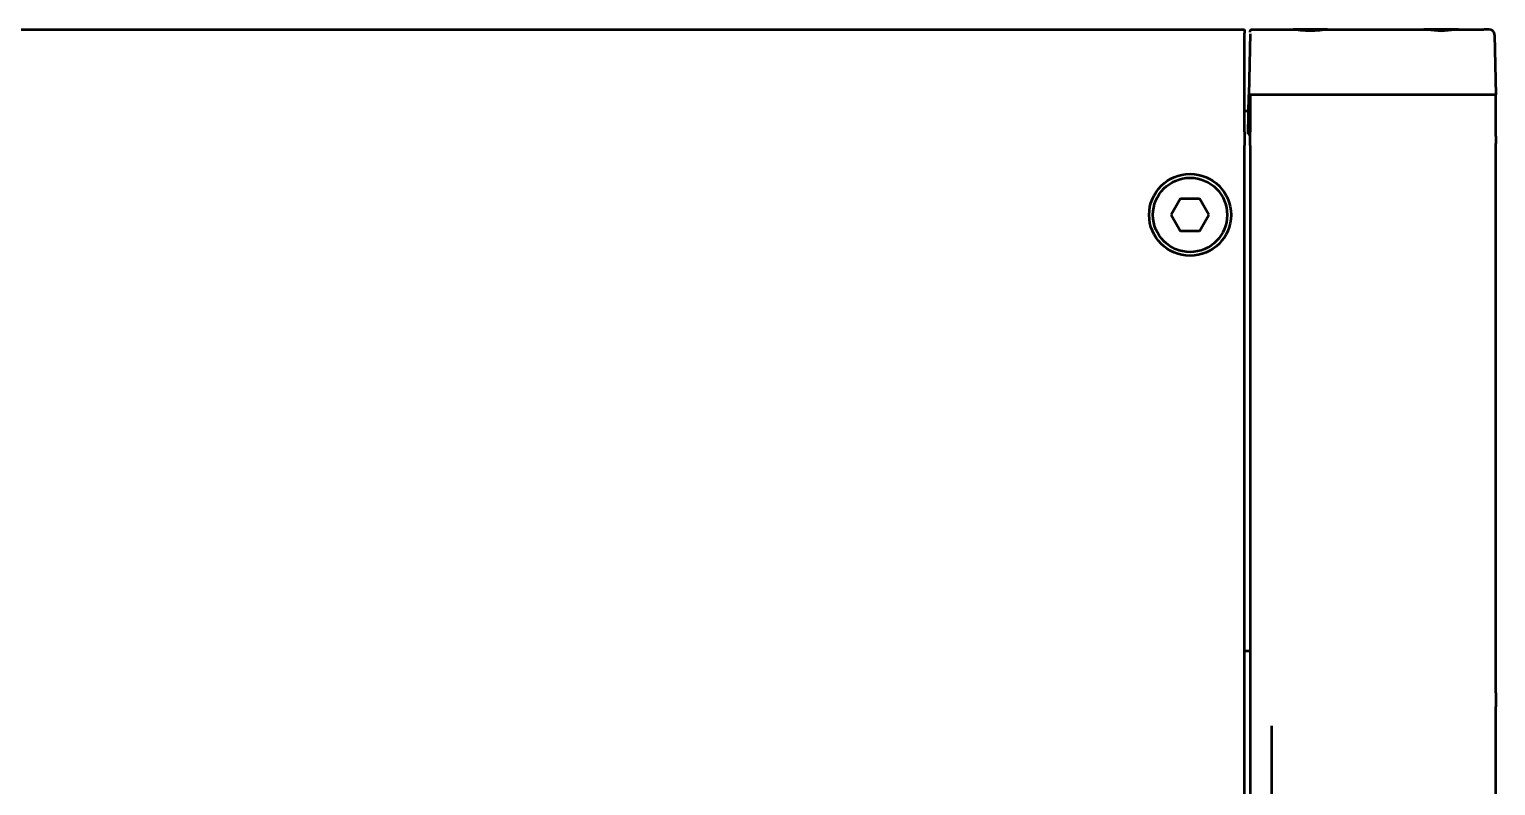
# Model space of a CAD drawing. Header units: millimetres. Extents: x 100 to 5488, y 100 to 4218.
# Drawn here: x 2446.3 to 2580.6, y 2287.5 to 2356.7 of the extents above; entities that cross this region are included whole.
import ezdxf

# ---------------------------------------------------------------- set-up
doc = ezdxf.new("R2010")
doc.units = ezdxf.units.MM
doc.header["$LTSCALE"] = 20
doc.layers.add('Visible (ANSI)', color=7, linetype='Continuous', lineweight=50)

msp = doc.modelspace()

# ---------------------------------------------------------------- linework, layer by layer
at = {"layer": 'Visible (ANSI)'}
for p, q in [((1605.613, 2356.741), (2557.613, 2356.741)), ((2557.613, 2356.741), (2557.613, 2356.384)), ((2558.309, 2356.741), (2559.985, 2356.741)), ((2559.985, 2356.741), (2562.046, 2356.741)), ((2565.189, 2356.741), (2562.046, 2356.741)), ((2565.186, 2356.741), (2569.282, 2356.741)), ((2569.282, 2356.741), (2574.026, 2356.741)), ((2577.208, 2356.741), (2574.026, 2356.741)), ((2577.208, 2356.741), (2578.396, 2356.741)), ((2578.396, 2356.741), (2579.517, 2356.741)), ((2557.613, 2347.357), (2557.613, 2356.384)), ((2558.106, 2356.33), (2558.008, 2350.741)), ((2580.516, 2356.249), (2580.613, 2350.741)), ((2557.945, 2347.141), (2558.008, 2350.741)), ((2558.113, 2350.741), (2558.008, 2350.741)), ((2579.63, 2350.741), (2558.113, 2350.741)), ((2558.113, 2350.741), (2558.113, 2347.357)), ((2580.613, 2350.741), (2579.63, 2350.741)), ((2580.613, 2346.962), (2580.613, 2350.741)), ((2557.982, 2349.241), (2557.613, 2349.241)), ((2557.613, 2347.357), (2557.613, 2346.103)), ((2558.113, 2346.108), (2558.113, 2347.357)), ((2557.613, 2303.047), (2557.613, 2346.103)), ((2557.945, 2347.141), (2558.113, 2347.141)), ((2558.113, 2346.108), (2558.113, 2303.026)), ((2580.613, 2346.962), (2580.613, 2346.279)), ((2580.613, 2303.197), (2580.613, 2346.279)), ((2551.747, 2341.241), (2550.881, 2339.741)), ((2551.747, 2341.241), (2553.479, 2341.241)), ((2554.345, 2339.741), (2553.479, 2341.241)), ((2550.881, 2339.741), (2551.747, 2338.241)), ((2553.479, 2338.241), (2554.345, 2339.741)), ((2553.479, 2338.241), (2551.747, 2338.241)), ((2557.613, 2302.433), (2557.613, 2303.047)), ((2558.113, 2303.026), (2558.113, 2302.452)), ((2580.613, 2302.356), (2580.613, 2303.197)), ((2557.613, 2231.479), (2557.613, 2302.433)), ((2558.113, 2302.452), (2558.113, 2231.439)), ((2580.613, 2295.952), (2580.613, 2302.356)), ((2557.613, 2299.797), (2558.113, 2299.798)), ((2580.613, 2295.952), (2580.613, 2294.663)), ((2580.613, 2282.067), (2580.613, 2294.663)), ((2560.113, 2231.403), (2560.113, 2292.922))]:
    msp.add_line(p, q, dxfattribs=at)
for radius in [3.75, 3.4]:
    msp.add_circle((2552.613, 2339.741), radius, dxfattribs=at)
for centre, radius, start, end in [((2580.017, 2356.241), 0.5, 1, 90), ((2558.309, 2356.541), 0.2, 178.99143, 178.99446)]:
    msp.add_arc(centre, radius, start, end, dxfattribs=at)
for points, knots in [([(2558.108, 2356.47), (2558.108, 2356.491), (2558.109, 2356.509), (2558.109, 2356.533), (2558.109, 2356.541), (2558.109, 2356.544), (2558.109, 2356.544), (2558.109, 2356.545), (2558.109, 2356.545), (2558.109, 2356.545), (2558.109, 2356.546), (2558.109, 2356.546), (2558.109, 2356.546), (2558.109, 2356.547), (2558.109, 2356.547), (2558.109, 2356.547), (2558.109, 2356.548), (2558.109, 2356.55), (2558.11, 2356.551), (2558.11, 2356.555), (2558.11, 2356.556), (2558.11, 2356.563), (2558.111, 2356.567), (2558.114, 2356.586), (2558.118, 2356.601), (2558.131, 2356.634), (2558.142, 2356.653), (2558.17, 2356.685), (2558.186, 2356.7), (2558.222, 2356.722), (2558.242, 2356.73), (2558.278, 2356.739), (2558.294, 2356.741), (2558.309, 2356.741)], [0, 0, 0, 0, 0.009734196, 0.009734196, 0.019294193, 0.019294193, 0.020526938, 0.020526938, 0.020989715, 0.020989715, 0.021127334, 0.021127334, 0.021248013, 0.021248013, 0.02136946, 0.02136946, 0.021490674, 0.021490674, 0.021982409, 0.021982409, 0.02246296, 0.02246296, 0.02390499, 0.02390499, 0.028253266, 0.028253266, 0.034675249, 0.034675249, 0.041045988, 0.041045988, 0.047418612, 0.047418612, 0.052065409, 0.052065409, 0.052065409, 0.052065409]), ([(2562.047, 2356.741), (2562.136, 2356.741), (2562.231, 2356.733), (2562.464, 2356.71), (2562.604, 2356.693), (2563.036, 2356.646), (2563.337, 2356.625), (2563.616, 2356.625), (2563.616, 2356.625), (2563.616, 2356.625)], [0.24705167, 0.24705167, 0.24705167, 0.24705167, 0.27851601, 0.27851601, 0.32031937, 0.32031937, 0.4039261, 0.4039261, 0.40395392, 0.40395392, 0.40395392, 0.40395392]), ([(2563.616, 2356.625), (2563.895, 2356.625), (2564.196, 2356.646), (2564.628, 2356.693), (2564.768, 2356.71), (2565.001, 2356.733), (2565.097, 2356.741), (2565.186, 2356.741)], [0.40395392, 0.40395392, 0.40395392, 0.40395392, 0.48753282, 0.48753282, 0.52933619, 0.52933619, 0.56099006, 0.56099006, 0.56099006, 0.56099006]), ([(2574.027, 2356.741), (2574.134, 2356.74), (2574.259, 2356.728), (2574.746, 2356.675), (2575.218, 2356.619), (2575.616, 2356.619), (2575.616, 2356.619), (2575.616, 2356.619)], [-0.74283482, -0.74283482, -0.74283482, -0.74283482, -0.70758883, -0.70758883, -0.58813314, -0.58813314, -0.58807697, -0.58807697, -0.58807697, -0.58807697]), ([(2575.616, 2356.619), (2576.015, 2356.619), (2576.486, 2356.675), (2576.974, 2356.728), (2577.101, 2356.741), (2577.208, 2356.741)], [-0.58807697, -0.58807697, -0.58807697, -0.58807697, -0.46867744, -0.46867744, -0.43300205, -0.43300205, -0.43300205, -0.43300205]), ([(2580.017, 2356.741), (2580.017, 2356.741), (2580.014, 2356.741), (2580.01, 2356.741), (2580.004, 2356.741), (2579.993, 2356.741), (2579.978, 2356.741), (2579.971, 2356.741), (2579.965, 2356.741), (2579.957, 2356.741), (2579.934, 2356.741), (2579.904, 2356.741), (2579.869, 2356.741), (2579.865, 2356.741), (2579.861, 2356.741), (2579.857, 2356.741), (2579.817, 2356.741), (2579.77, 2356.741), (2579.721, 2356.741), (2579.717, 2356.741), (2579.712, 2356.741), (2579.708, 2356.741), (2579.663, 2356.741), (2579.616, 2356.741), (2579.564, 2356.741), (2579.549, 2356.741), (2579.534, 2356.741), (2579.518, 2356.741)], [0, 0, 0, 0, 0.10101384, 0.10101384, 0.10101384, 0.25, 0.25, 0.25, 0.31153856, 0.31153856, 0.31153856, 0.5, 0.5, 0.5, 0.52016103, 0.52016103, 0.52016103, 0.73046206, 0.73046206, 0.73046206, 0.75, 0.75, 0.75, 0.94254521, 0.94254521, 0.94254521, 0.99872473, 0.99872473, 0.99872473, 0.99872473])]:
    msp.add_open_spline(points, degree=3, knots=knots, dxfattribs=at)
for points in [[(2558.309, 2356.741), (2558.309, 2356.741), (2558.309, 2356.741), (2558.309, 2356.741)], [(2558.309, 2356.741), (2558.309, 2356.741), (2558.309, 2356.741), (2558.309, 2356.741)], [(2574.026, 2356.741), (2574.027, 2356.741), (2574.027, 2356.741), (2574.027, 2356.741)]]:
    msp.add_open_spline(points, degree=3, dxfattribs=at)

doc.saveas('drawing.dxf')
